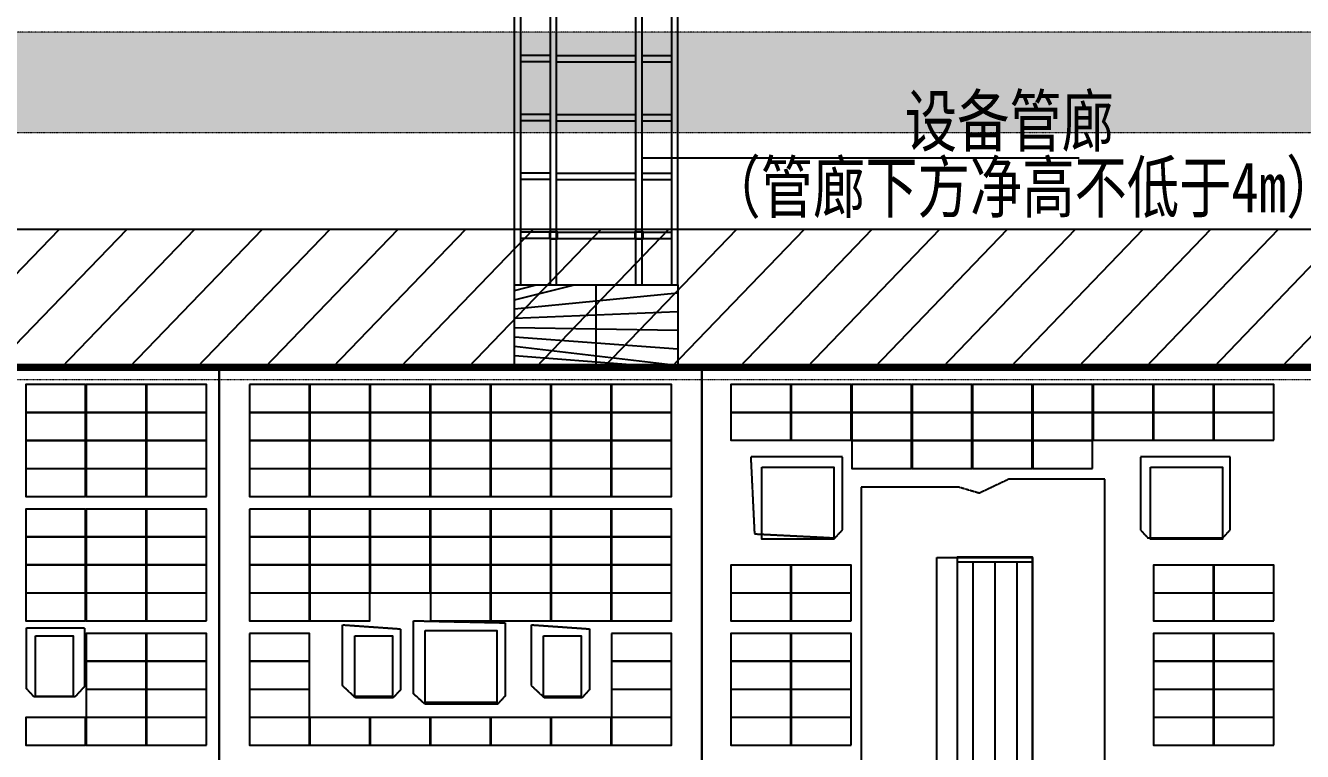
# Model space of a CAD drawing. Header units: metres. Extents: x -330863 to 383137, y -246038 to 314990.
# Drawn here: x 14103 to 64886, y 130583 to 159440 of the extents above; entities that cross this region are included whole.
import ezdxf

# ---------------------------------------------------------------- set-up
doc = ezdxf.new("R2010")
doc.units = ezdxf.units.M
for name, pattern in [('DASHED', [1.524, 1.27, -0.254]), ('DOTE', [2.4200000000000004, 2, -0.2, 0.02, -0.2]), ('HIDDEN', [0.375, 0.25, -0.125])]:
    doc.linetypes.add(name, pattern=pattern)
for name, color, linetype in [('-其他', 7, 'Continuous'), ('-建筑轮廓线', 7, 'Continuous'), ('S市政接口', 7, 'Continuous'), ('单元区域外轮廓', 7, 'ByLayer'), ('屋脊线', 7, 'ByLayer'), ('组件', 7, 'ByLayer'), ('阴影', 8, 'DASHED'), ('障碍物', 7, 'ByLayer')]:
    doc.layers.add(name, color=color, linetype=linetype)
doc.layers.add('DOTE', color=7, linetype='DOTE', lineweight=0)
doc.layers.add('X消防车道', color=6, linetype='HIDDEN', lineweight=18)
pattern_1 = [(32, (-348973.1554494329, -3201592.952627389), (-0.2523740495910638, 0.403882905794498), [])]

# ---------------------------------------------------------------- blocks, each defined once
blk = doc.blocks.new('*U5')
at = {"layer": '单元区域外轮廓', "color": 2}
for points in [[(-88499.99999806286, 145848.7498998642, 10100), (88500.00000193714, 145848.7498962879, 10100), (88499.99999828637, -93851.25008583067, 10100), (64899.99999828637, -93851.25008583067, 10100), (64900.60513652861, -129651.2534892559, 10100), (-82500.00165008008, -129651.2389415502, 10100), (-82500.00164881349, -112951.2501013279, 10100), (-88500.00000186266, -112951.2501013279, 10100), (-88499.99999806286, 145848.7498998642, 10100)], [(-88499.99999806286, 145848.7498998642, 10600), (88500.00000193714, 145848.7498962879, 10600), (88499.99999828637, -93851.25008583067, 10600), (64899.99999828637, -93851.25008583067, 10600), (64900.60513652861, -129651.2534892559, 10600), (-82500.00165008008, -129651.2389415502, 10600), (-82500.00164881349, -112951.2501013279, 10600), (-88500.00000186266, -112951.2501013279, 10600), (-88499.99999806286, 145848.7498998642, 10600)]]:
    blk.add_polyline3d(points, close=True, dxfattribs=at)
at = {"flags": 1}
for tag in ['ground_elevation', 'unit_id', 'unit_name', 'parapet_height', 'is_enable_parapet']:
    blk.add_attdef(tag, (0, 0), '', height=2.5, dxfattribs=at)
blk = doc.blocks.new('*U6')
at = {"layer": '屋脊线', "color": 30}
for p, q in [((21800.28662353754, 145848.7498962879, 8900), (-799.7133763879538, 145848.74989748, 10100)), ((21804.48789536953, -129651.2492358684, 8900), (21800.28662353754, 145848.7498962879, 8900)), ((41000.28662361205, 145848.7498962879, 10100), (21800.28662353754, 145848.7498962879, 8900)), ((41004.48789536953, -129651.2511312961, 10100), (41000.28662361205, 145848.7498962879, 10100)), ((64900.00000149011, 145848.7498962879, 8900), (41000.28662361205, 145848.7498962879, 10100))]:
    blk.add_line(p, q, dxfattribs=at)
at = {"flags": 1}
for tag in ['unit_id', 'unit_name']:
    blk.add_attdef(tag, (0, 0), '', height=2.5, dxfattribs=at)
blk = doc.blocks.new('*U41')
at = {"layer": '障碍物', "color": 1}
blk.add_polyline3d([(50349.99999806284, 138298.7498807907, 10), (54149.99999828636, 138298.7498807907, 10), (54149.99999828636, 59048.74988079071, 10), (50349.99999806284, 59048.74988079071, 10)], close=True, dxfattribs=at)
at = {"flags": 1}
for tag in ['shape', 'height']:
    blk.add_attdef(tag, (0, 0), '', height=2.5, dxfattribs=at)
blk = doc.blocks.new('*U159')
at = {"layer": '障碍物', "color": 1}
blk.add_polyline3d([(14499.99999813736, 135173.7500673532, 10), (15999.99973505735, 135173.7500673532, 10), (15999.99973505735, 132773.7499564886, 10), (14499.99999813736, 132773.7499564886, 10)], close=True, dxfattribs=at)
at = {"flags": 1}
for tag in ['shape', 'height']:
    blk.add_attdef(tag, (0, 0), '', height=2.5, dxfattribs=at)
blk = doc.blocks.new('*U246')
at = {"layer": '障碍物', "color": 1}
blk.add_polyline3d([(27200.00026114285, 135173.7500673532, 10), (28699.99999806285, 135173.7500673532, 10), (28699.99999806285, 132773.7499564886, 10), (27200.00026114285, 132773.7499564886, 10)], close=True, dxfattribs=at)
at = {"flags": 1}
for tag in ['shape', 'height']:
    blk.add_attdef(tag, (0, 0), '', height=2.5, dxfattribs=at)
blk = doc.blocks.new('*U247')
at = {"layer": '障碍物', "color": 1}
blk.add_polyline3d([(34700.00026114285, 135173.7500673532, 10), (36199.99999828637, 135173.7500673532, 10), (36199.99999828637, 132773.7499564886, 10), (34700.00026114285, 132773.7499564886, 10)], close=True, dxfattribs=at)
at = {"flags": 1}
for tag in ['shape', 'height']:
    blk.add_attdef(tag, (0, 0), '', height=2.5, dxfattribs=at)
blk = doc.blocks.new('*U278')
at = {"layer": '障碍物', "color": 1}
blk.add_polyline3d([(29989.86887447536, 135391.6989630461, 10), (32850.37708550692, 135391.6989630461, 10), (32850.37708550692, 132531.190752387, 10), (29989.86887447536, 132531.190752387, 10)], close=True, dxfattribs=at)
at = {"flags": 1}
for tag in ['shape', 'height']:
    blk.add_attdef(tag, (0, 0), '', height=2.5, dxfattribs=at)
blk = doc.blocks.new('*U326')
at = {"layer": '障碍物', "color": 1}
blk.add_polyline3d([(43389.86887440085, 141879.0106272697, 10), (46250.37708535789, 141879.0106272697, 10), (46250.37708535789, 139018.5024166107, 10), (43389.86887440085, 139018.5024166107, 10)], close=True, dxfattribs=at)
at = {"flags": 1}
for tag in ['shape', 'height']:
    blk.add_attdef(tag, (0, 0), '', height=2.5, dxfattribs=at)
blk = doc.blocks.new('*U327')
at = {"layer": '障碍物', "color": 1}
blk.add_polyline3d([(58839.86887447536, 141879.0106272697, 10), (61700.37708558143, 141879.0106272697, 10), (61700.37708558143, 139018.5024166107, 10), (58839.86887447536, 139018.5024166107, 10)], close=True, dxfattribs=at)
at = {"flags": 1}
for tag in ['shape', 'height']:
    blk.add_attdef(tag, (0, 0), '', height=2.5, dxfattribs=at)
blk = doc.blocks.new('*U19')
at = {"layer": '组件', "color": 0}
blk.add_polyline3d([(0, 0, 0), (6.7e-15, 109.6, 0), (-238.1009774266284, 109.6, 11.9366891759911), (-238.1009774266284, 1.46e-14, 11.9366891759911)], close=True, dxfattribs=at)
at = {"flags": 1}
for tag in ['voco', 'vmpo', 'mounting-hole-spacing1', 'mounting-hole-spacing2', 'module-material', 'theme', 'silicon-material', 'userid', 'company-name', 'note', 'name', 'panel-width', 'panel-height', 'panel-length', 'pmax', 'id', 'impo', 'isco']:
    blk.add_attdef(tag, (0, 0), '', height=2.5, dxfattribs=at)
blk = doc.blocks.new('*U17')
at = {"layer": '组件', "color": 0}
blk.add_polyline3d([(0, 0, 0), (6.7e-15, -109.6, 0), (237.9347828191169, -109.6, 14.88620585709026), (237.9347828191169, 1.46e-14, 14.88620585709026)], close=True, dxfattribs=at)
at = {"flags": 1}
for tag in ['voco', 'vmpo', 'mounting-hole-spacing1', 'mounting-hole-spacing2', 'module-material', 'theme', 'silicon-material', 'userid', 'company-name', 'note', 'name', 'panel-width', 'panel-height', 'panel-length', 'pmax', 'id', 'impo', 'isco']:
    blk.add_attdef(tag, (0, 0), '', height=2.5, dxfattribs=at)
blk = doc.blocks.new('*U15')
at = {"layer": '组件', "color": 0}
blk.add_polyline3d([(0, 0, 0), (6.7e-15, 109.6, 0), (-238.0645125553749, 109.6, 12.64309541891256), (-238.0645125553749, 1.46e-14, 12.64309541891256)], close=True, dxfattribs=at)
at = {"flags": 1}
for tag in ['voco', 'vmpo', 'mounting-hole-spacing1', 'mounting-hole-spacing2', 'module-material', 'theme', 'silicon-material', 'userid', 'company-name', 'note', 'name', 'panel-width', 'panel-height', 'panel-length', 'pmax', 'id', 'impo', 'isco']:
    blk.add_attdef(tag, (0, 0), '', height=2.5, dxfattribs=at)
blk = doc.blocks.new('A$C190B4881')
at = {"layer": '-建筑轮廓线'}
h = blk.add_hatch(dxfattribs=at)
h.set_pattern_fill('LINE', color=256, scale=0.5, angle=32)
h.set_pattern_definition(pattern_1)
h.paths.add_polyline_path([(-7.348461901303378, 18.21958376839757), (-10.11990282806801, 16.52205168129876), (-8.461544541700277, 13.81456705601886), (-5.69010361470282, 15.51209914311766)])
h.paths.add_polyline_path([(-10.11990282806801, 16.52205168129876), (-12.89134375553112, 14.82451959373429), (-11.23298546893056, 12.11703496845439), (-8.461544541642068, 13.81456705601886)])
h = blk.add_hatch(dxfattribs=at)
h.set_pattern_fill('LINE', color=256, scale=0.5, angle=32)
h.set_pattern_definition(pattern_1)
h.paths.add_polyline_path([(3.685496660647913, 0.2052177521400154), (0.9140557338832875, -1.492314334958791), (2.572414020251017, -4.199798960238694), (5.343854947248471, -2.502266873139888)])
h.paths.add_polyline_path([(0.9140557338832875, -1.492314334958791), (-1.85738519357983, -3.189846422523258), (-0.1990269069792703, -5.897331047803162), (2.572414020309224, -4.199798960238694)])
for p, q in [((-8.461544541816693, 13.81456705601886), (-10.11990282806801, 16.52205168129876)), ((3.47230889671383, 0.0746383604642489), (-5.903291378465907, 15.38151975169787)), ((3.685496660476918, 0.2052177518840388), (-5.69010361470282, 15.51209914311766)), ((2.470326407521497, -0.5390847786329687), (-6.905273867358596, 14.76779661251954)), ((2.257138644054065, -0.6696641701273621), (-7.118461631122342, 14.63721722110083)), ((-5.886754631799427, 13.10493208352699), (-4.884772142782518, 13.71865522273878)), ((-5.756175240479657, 12.89174432005956), (-4.754192751521705, 13.50546745923523)), ((-0.6422149411519058, -2.445543892215936), (-10.01781521633164, 12.86133749901769)), ((-0.429027177684475, -2.314964500721544), (-9.8046274525679, 12.9919168904364)), ((-8.7861082170054, 11.32905236143842), (-6.099942395383272, 12.9743526920326)), ((-8.655528825627423, 11.11586459797099), (-5.969363004063502, 12.76116492856517)), ((-1.644197430279636, -3.059267031290977), (-11.01979770516306, 12.24761435986697)), ((-1.857385193750824, -3.189846422779236), (-11.23298546893056, 12.11703496845439)), ((-4.737655987940976, 11.22887976352348), (-3.735673498956953, 11.84260290271512)), ((-8.999295980589247, 11.19847296994402), (-10.0012784694557, 10.5847498308244)), ((-4.607076596621205, 11.01569200005605), (-3.605094107696142, 11.62941513921158)), ((-8.868716589269477, 10.98528520647659), (-9.870699078197417, 10.3715620673193)), ((-7.637009573146947, 9.453000041434908), (-4.950843751583031, 11.09830037202909)), ((-7.506430181827179, 9.239812277501816), (-4.820264360263259, 10.88511260856166)), ((-3.515432885127391, 9.233442296052717), (-2.513450396108699, 9.847165435265593)), ((-7.850197336789002, 9.322420649940511), (-8.852179825668287, 8.708697510813028)), ((-3.38485349380762, 9.020254532585287), (-2.382871004847884, 9.63397767176205)), ((-7.719617945469233, 9.109232886473084), (-8.72160043439644, 8.495509747285777)), ((-6.414786470333362, 7.457562573964144), (-3.728620648769443, 9.102862904558325)), ((-6.284207079013593, 7.244374810496712), (-3.598041257449673, 8.889675141090894)), ((-2.29320978208097, 7.238004828116292), (-1.291227292989517, 7.851727967373737)), ((-2.162630390761203, 7.024817064648861), (-1.160647901728702, 7.638540203870197)), ((-6.627974233975416, 7.326983182469749), (-7.629956722843731, 6.713260043348982)), ((-6.497394842655646, 7.113795419002316), (-7.499377331571879, 6.500072279821732)), ((-5.192563367286945, 5.462125106027716), (-2.506397545723022, 7.10742543708756)), ((-5.061983975967175, 5.248937342560285), (-2.375818154403253, 6.894237673154467)), ((-1.070986679267386, 5.242567361111188), (-0.0690041903622402, 5.856290500284982)), ((-0.9404072879476167, 5.029379597178096), (0.0615752011195523, 5.643102736420662)), ((-5.405751130928999, 5.331545714998985), (-6.407733619955651, 4.717822575781233)), ((-5.275171739609228, 5.118357951065894), (-6.277154228476391, 4.504634811915362)), ((-3.970340264473357, 3.466687638556952), (-1.284174442909437, 5.111987969616794)), ((-3.839760873153588, 3.253499875089521), (-1.153595051589668, 4.898800206149363)), ((0.1512364235461994, 3.247129893640424), (1.153218912486014, 3.860853032835453)), ((0.2818158148659697, 3.033942129707331), (1.283798303967807, 3.647665268971135)), ((-4.183528028115413, 3.33610824752822), (-5.185510517131088, 2.722385108317189)), ((-4.052948636795642, 3.122920484060788), (-5.054931125681997, 2.509197344500573)), ((-2.748117161659771, 1.471250171551846), (-0.0619513400958547, 3.11655050214603)), ((-2.617537770340002, 1.258062407618754), (0.0686280512239157, 2.903362738678598)), ((1.373459526592615, 1.251692425703994), (2.375442015605198, 1.865415564943598)), ((1.504038917912386, 1.038504662236565), (2.506021406879582, 1.652227801417899)), ((-2.961304925301826, 1.340670780057455), (-3.963287414306533, 0.7269476408531454)), ((-2.830725533982056, 1.127483016590024), (-3.832708023034681, 0.5137598773258969)), ((-1.525894058613354, -0.524187296384578), (1.160271762950561, 1.121113034209604)), ((-1.395314667293584, -0.7373750598520088), (1.290851154270332, 0.9079252707421732)), ((-1.739081822255409, -0.6547666878789711), (-2.741064311211044, -1.268489827053224)), ((-1.608502430935639, -0.8679544513464021), (-2.610484919939193, -1.481677590580473)), ((2.572414020134599, -4.199798960238694), (0.9140557338832875, -1.492314334958791))]:
    blk.add_line(p, q, dxfattribs=at)
for points in [[(-12.89134375553112, 14.82451959373429), (-7.348461901303378, 18.21958376839757), (-5.69010361470282, 15.51209914311766), (-11.23298546893056, 12.11703496845439)], [(-4.82852519743728, 10.85073589325174), (-4.985220466951155, 11.10656120931952), (-4.729395150766956, 11.2632564788334), (-4.572699881253081, 11.00743116276561)], [(-4.825220862614238, 10.86448657909631), (-4.971469781048377, 11.10325687449648), (-4.732699485589995, 11.24950579298883), (-4.586450567155858, 11.01073549758866)], [(-7.727878782643252, 9.074856171163164), (-7.884574052157129, 9.330681487230947), (-7.628748735972927, 9.487376756744826), (-7.472053466459052, 9.23155144067704)], [(-7.72457444782021, 9.088606857007736), (-7.87082336625435, 9.327377152407909), (-7.632053070795969, 9.473626070900256), (-7.48580415236183, 9.234855775500083)], [(1.282590317096311, 0.8735485554322551), (1.125895047349606, 1.1293738719657), (1.381720363533806, 1.286069141479571), (1.538415633280512, 1.03024382494613)], [(1.285894651686523, 0.8872992417424868), (1.139645733485215, 1.126069536676997), (1.378416028943594, 1.272318455169344), (1.524664947144898, 1.033548160234833)], [(-1.85738519357983, -3.189846422523258), (3.685496660647913, 0.2052177521400154), (5.343854947248471, -2.502266873139888), (-0.1990269069792703, -5.897331047803162)], [(-1.616763268109659, -0.9023311666563198), (-1.77345853785636, -0.6465058501228738), (-1.517633221672165, -0.4898105806089986), (-1.360937951925458, -0.745635897142445)], [(-1.613458933519448, -0.8885804803460882), (-1.759707851720756, -0.6498101854115772), (-1.520937556262373, -0.5035612669192302), (-1.374688638061067, -0.7423315618537414)]]:
    blk.add_lwpolyline(points, close=True, dxfattribs=at)

msp = doc.modelspace()

# ---------------------------------------------------------------- hatches: boundary and pattern name
at = {"layer": '-其他'}
h = msp.add_hatch(dxfattribs=at)
h.set_pattern_fill('ANSI31', color=256, scale=1199.999999999999, angle=-8.425099e-10)
h.set_pattern_definition([(44.9999999991575, (-495701042.8302665, -3200636676.18242), (-1347.038418140563, 1347.038418180179), [])])
edge = h.paths.add_edge_path()
edge.add_line((104528.7227559043, 145851.2500959262), (-88499.99851645902, 145851.2500991858))
edge.add_line((-88499.99851645902, 145851.2500991858), (-88499.9985170411, 104651.2501003966))
edge.add_line((-88499.9985170411, 104651.2501003966), (-93573.66250199033, 104651.2501003966))
edge.add_line((-93573.66250199033, 104651.2501003966), (-98618.78283635945, 104651.2501003966))
edge.add_line((-98618.78283635945, 104651.2501003966), (-104499.99851675, 104651.2501003966))
edge.add_line((-104499.99851675, 104651.2501003966), (-104499.9985162844, 151351.2500991858))
edge.add_line((-104499.9985162844, 151351.2500991858), (104000.0015184074, 151351.2500959262))
edge.add_line((104000.0015184074, 151351.2500959262), (104000.0015181745, 145851.2500959262))
at = {"layer": 'X消防车道'}
h = msp.add_hatch(dxfattribs=at)
h.set_pattern_fill('DOTS', color=8, scale=1000, angle=-31.48783798076735)
h.set_pattern_definition([(328.5121620192327, (-1970228605.701966, -2547630934.377606), (1506.050284478311, 939.1527315207007), [0, -1587.499999999999])])
h.paths.add_polyline_path([(-93210.31932864338, -143669.9816289544, 0.388696347810305), (-80260.50890044775, -155528.7499007024), (-29868.25021682074, -155528.749902565, 0.0729934230257984), (-27282.11924788542, -155149.1864708438), (-24812.54212517292, -154408.3133338205, -0.0729934230209538), (-22226.41115623759, -154028.7499007024), (83399.93261551949, -154028.749902565, -0.414215405250258), (92399.99996935017, -163028.7391755916), (92400.01187910326, -173021.7107695714), (96400.0120633305, -173176.2576506659), (96399.99996935017, -163028.7344095483, 0.4142203272388091), (83399.6842201473, -150028.7499058246), (-22813.48650954664, -150028.749903962, 0.0729934230411844), (-25399.61747935508, -150408.3133356832), (-27869.19458594406, -151149.1864689812, -0.0729934230362219), (-30455.32555586891, -151528.7499007024), (-80260.50890015671, -151528.7499007024, -0.3886976849728412), (-89225.76594498008, -143318.7917464599), (-114666.7633144511, 145381.2082974985, -0.4401982675162612), (-105701.5062695695, 155171.2501437217), (85999.68118983321, 155171.2501404621, -0.414210992521494), (94999.68118930935, 146171.3291063718, -0.1414481113697162), (96999.68118965859, 153099.4533711858, 0.2576703992202549), (85999.5199388382, 159171.2501390651), (-105701.6028190823, 159171.2501441874, 0.4401960510058327), (-118651.3220010651, 145030.0785886869)])

# ---------------------------------------------------------------- linework, layer by layer
at = {"layer": '-建筑轮廓线'}
for p, q in [((54150.00148373889, 138101.2500973232, 10100), (51150.00148373889, 138101.2500973232, 10100)), ((51775.00148373889, 138101.2500973232, 10100), (51775.00148251652, 59251.25009723007, 10100)), ((52650.00148373888, 138101.2500973232, 10100), (52650.00148245832, 59251.25009723007, 10100)), ((53525.00148373889, 138101.2500973232, 10100), (53525.0014823419, 59251.25009723007, 10100))]:
    msp.add_line(p, q, dxfattribs=at)
at = {"layer": '-建筑轮廓线', "elevation": 10100}
msp.add_lwpolyline([(104528.7227559043, 145851.2500959262), (-88499.99851645902, 145851.2500991858), (-88499.9985170411, 104651.2501003966), (-93573.66250199033, 104651.2501003966), (-98618.78283635945, 104651.2501003966), (-104499.99851675, 104651.2501003966), (-104499.9985162844, 151351.2500991858), (104000.0015184074, 151351.2500959262), (104000.0015181745, 145851.2500959262)], dxfattribs=at)
at = {"layer": '-建筑轮廓线', "const_width": 300, "elevation": 10100}
msp.add_lwpolyline([(88500.00148354098, 145851.2500959262), (-88499.99851645902, 145851.2500991858), (-88499.99852024252, -112948.7499006279), (-82499.99852018431, -112948.7499006279), (-82499.99852035893, -129748.7499009073), (-82799.99852034729, -129748.7499009073), (-82799.9985204637, -145848.7499005347), (65100.00147932674, -145848.7499023974), (65100.00147955958, -129748.7499027699), (64800.00147962942, -129748.7499027699), (64800.00148032791, -93848.74988470227), (88500.00148004852, -93848.74988563359)], close=True, dxfattribs=at)
at = {"layer": '-建筑轮廓线', "elevation": 10100}
msp.add_lwpolyline([(51150.00148251652, 59051.25009750947), (54150.00148251652, 59051.25009750947), (54150.00148391351, 138301.2500984408), (51150.00148373889, 138301.2500984408)], close=True, dxfattribs=at)
at = {"layer": 'DOTE', "ltscale": 0.0015}
msp.add_line((88000.00148616033, 145351.2500959262, 10100), (-87999.99851383967, 145351.2500973232, 10100), dxfattribs=at)
at = {"layer": 'S市政接口'}
msp.add_line((38625.00148423947, 154181.5924990736, 10100), (55999.04633121565, 154181.5925004706, 10100), dxfattribs=at)
at = {"layer": 'X消防车道', "color": 8, "ltscale": 0.01}
for p, q in [((111441.9339113543, 159171.2501390651, 10100), (-145173.9487894787, 159171.2501441874, 10100)), ((85999.68118965859, 155171.2501404621, 10100), (-105701.5062694531, 155171.2501437217, 10100))]:
    msp.add_line(p, q, dxfattribs=at)
at = {"layer": '单元区域外轮廓', "elevation": 10100}
msp.add_lwpolyline([(-88499.99999807682, 145848.749899473), (88500.00000192318, 145848.7498962134), (88499.99999825611, -93851.25008581208), (64899.99999822117, -93851.25008581208), (64900.60513641452, -129651.2534896098), (-82500.00165018484, -129651.2389414198), (-82500.0016488461, -112951.250101272), (-88500.00000186032, -112951.250101272), (-88499.99999807682, 145848.749899473)], dxfattribs=at)
at = {"layer": '屋脊线', "color": 30, "elevation": 8900}
msp.add_lwpolyline([(21800.28662353521, 145848.7498962134), (21804.48789533926, -129651.2492357939)], dxfattribs=at)
at = {"layer": '屋脊线', "color": 2, "elevation": 10100}
msp.add_lwpolyline([(41000.28662354685, 145848.7498962134), (41004.4878953509, -129651.251131501)], dxfattribs=at)
at = {"layer": '阴影', "linetype": 'DASHED'}
for points in [[(46593.5009765625, 139394.130859375, 9820.166015625), (46593.49609374999, 142300.01953125, 9820.166015625), (42943.076171875, 142299.970703125, 10003.45275878906), (43092.08007812499, 139232.646484375, 9995.971069335938), (46295.50781249999, 139071.25, 9835.127563476562), (46593.5009765625, 139394.130859375, 9820.166015625)], [(62014.6630859375, 139394.326171875, 9045.872192382812), (62014.6533203125, 142300.224609375, 9045.872192382812), (58438.7353515625, 142300.17578125, 9225.418701171877), (58438.740234375, 139394.287109375, 9225.418701171877), (58736.7333984375, 139071.40625, 9210.456542968748), (61716.669921875, 139071.4453125, 9060.834350585938), (62014.6630859375, 139394.326171875, 9045.872192382812)], [(57023.4619140625, 62065.29296874999, 9296.479492187498), (57023.26660156249, 141412.24609375, 9296.489257812502), (53223.84765625, 141412.197265625, 9487.257080078123), (52031.8798828125, 140847.1484375, 9547.105712890623), (51212.3974609375, 141089.287109375, 9588.251953125), (47338.4814453125, 141089.23828125, 9782.760009765623), (47338.6572265625, 61823.046875, 9782.767333984377), (50244.1162109375, 59078.59375, 9636.868896484379), (54118.0322265625, 59078.6474609375, 9442.36083984375), (57023.4619140625, 62065.29296874999, 9296.479492187498)], [(26709.38232421875, 135616.42578125, 9207.808227539062), (29014.82421875, 135455.01953125, 9351.898193359377), (29014.86083984375, 133033.447265625, 9351.898193359377), (28717.39013671875, 132710.56640625, 9333.306274414062), (27230.009765625, 132710.546875, 9240.344848632814), (26709.4189453125, 133194.853515625, 9207.808227539062), (26709.38232421875, 135616.42578125, 9207.808227539062)], [(29535.40283203125, 135777.91015625, 9384.434814453123), (33179.4873046875, 135697.24609375, 9612.189941406248), (33179.53369140625, 132791.357421875, 9612.189941406248), (32882.06298828125, 132468.4765625, 9593.598022460938), (29981.669921875, 132468.427734375, 9412.323608398438), (29535.44677734375, 132872.021484375, 9384.434814453123), (29535.40283203125, 135777.91015625, 9384.434814453123)], [(34220.65673828125, 135616.54296875, 9677.263183593752), (36526.10107421875, 135455.146484375, 9821.353149414062), (36526.1376953125, 133033.57421875, 9821.353149414062), (36228.6669921875, 132710.693359375, 9802.761230468752), (34741.2841796875, 132710.6640625, 9709.7998046875), (34220.693359375, 133194.970703125, 9677.263183593752), (34220.65673828125, 135616.54296875, 9677.263183593752)], [(14140.15502929687, 135502.392578125, 9307.740478515623), (16445.6787109375, 135502.431640625, 9185.323486328123), (16445.71533203125, 133161.572265625, 9185.323486328123), (16073.8623046875, 132757.96875, 9205.068359375002), (14437.68432617187, 132757.94921875, 9291.945190429688), (14140.19287109375, 133080.8203125, 9307.740478515623), (14140.15502929687, 135502.392578125, 9307.740478515623)]]:
    msp.add_polyline3d(points, close=True, dxfattribs=at)
at = {"layer": '障碍物'}
for points, elevation in [([(43389.86887433799, 141879.0106272139), (46250.37708535325, 141879.0106272139), (46250.37708535325, 139018.5024162568), (43389.86887433799, 139018.5024162568)], 10300), ([(58839.86887446605, 141879.0106272139), (61700.37708553951, 141879.0106272139), (61700.37708553951, 139018.5024162568), (58839.86887446605, 139018.5024162568)], 10300), ([(50349.99999805819, 138298.7498805672), (54149.99999822117, 138298.7498805672), (54149.99999822117, 59048.74988056719), (50349.99999805819, 59048.74988056719)], 11657), ([(29989.86887443112, 135391.6989636421), (32850.37708544638, 135391.6989636421), (32850.37708544638, 132531.1907522194), (29989.86887443112, 132531.1907522194)], 10300)]:
    msp.add_lwpolyline(points, close=True, dxfattribs=dict(at, elevation=elevation))
at = {"layer": '障碍物', "color": 4, "elevation": 10300}
for points in [[(14499.99999813968, 135173.7500672974), (15999.99973504105, 135173.7500672974), (15999.99973504105, 132773.7499560974), (14499.99999813968, 132773.7499560974)], [(27200.00026113354, 135173.7500672974), (28699.99999803491, 135173.7500672974), (28699.99999803491, 132773.7499560974), (27200.00026113354, 132773.7499560974)], [(34700.00026113354, 135173.7500672974), (36199.99999820953, 135173.7500672974), (36199.99999820953, 132773.7499560974), (34700.00026113354, 132773.7499560974)]]:
    msp.add_lwpolyline(points, close=True, dxfattribs=at)

# ---------------------------------------------------------------- block references
at = {"xscale": 1000, "yscale": 1000, "zscale": 1000, "rotation": 328.5121620192327}
msp.add_blockref('A$C190B4881', (36800.00148411142, 150876.2501186505, 10100), dxfattribs=at)
at = {"layer": '单元区域外轮廓'}
msp.add_blockref('*U5', (0, 0), dxfattribs=at)
at = {"layer": '屋脊线'}
msp.add_blockref('*U6', (0, 0), dxfattribs=at)
at = {"layer": '组件', "color": 5, "xscale": 10, "yscale": 10, "zscale": 10}
for name, p in [('*U15', (16493.95652240001, 144068.7499999956, 9281.75619298573)), ('*U15', (18894.57350460001, 144068.7499999956, 9154.28980454991)), ('*U15', (21295.19048680002, 144068.7499999956, 9026.823416114094)), ('*U17', (23014.79941023997, 145164.6999999938, 9075.906397199558)), ('*U17', (25414.10830039998, 145164.6999999938, 9225.863202833974)), ('*U17', (27813.41719056, 145164.6999999938, 9375.820008468396)), ('*U17', (30212.72608072001, 145164.6999999938, 9525.776814102817)), ('*U17', (32612.03497088001, 145164.6999999938, 9675.733619737235)), ('*U17', (35011.34386104002, 145164.6999999938, 9825.690425371655)), ('*U17', (37410.65275120003, 145164.6999999938, 9975.64723100607)), ('*U19', (44537.01644615997, 144068.699999996, 10022.60856561227)), ('*U19', (46938.00105619998, 144068.699999996, 9902.055591335627)), ('*U19', (49338.98566623998, 144068.699999996, 9781.502617058977)), ('*U19', (51739.97027627999, 144068.699999996, 9660.94964278233)), ('*U19', (54140.95488632, 144068.699999996, 9540.39666850568)), ('*U19', (56541.93949636, 144068.699999996, 9419.843694229035)), ('*U19', (58942.92410640002, 144068.699999996, 9299.290719952383)), ('*U19', (61343.90871644002, 144068.699999996, 9178.737745675737)), ('*U19', (63744.89332648002, 144068.699999996, 9058.184771399086)), ('*U15', (16493.95652240001, 142952.7499999955, 9281.75619298573)), ('*U15', (18894.57350460001, 142952.7499999955, 9154.28980454991)), ('*U15', (21295.19048680002, 142952.7499999955, 9026.823416114094)), ('*U17', (23014.79941023997, 144048.6999999937, 9075.906397199558)), ('*U17', (25414.10830039998, 144048.6999999937, 9225.863202833974)), ('*U17', (27813.41719056, 144048.6999999937, 9375.820008468396)), ('*U17', (30212.72608072001, 144048.6999999937, 9525.776814102817)), ('*U17', (32612.03497088001, 144048.6999999937, 9675.733619737235)), ('*U17', (35011.34386104002, 144048.6999999937, 9825.690425371655)), ('*U17', (37410.65275120003, 144048.6999999937, 9975.64723100607)), ('*U19', (44537.01644615997, 142952.699999996, 10022.60856561227)), ('*U19', (46938.00105619998, 142952.699999996, 9902.055591335627)), ('*U19', (49338.98566623998, 142952.699999996, 9781.502617058977)), ('*U19', (51739.97027627999, 142952.699999996, 9660.94964278233)), ('*U19', (54140.95488632, 142952.699999996, 9540.39666850568)), ('*U19', (56541.93949636, 142952.699999996, 9419.843694229035)), ('*U19', (58942.92410640002, 142952.699999996, 9299.290719952383)), ('*U19', (61343.90871644002, 142952.699999996, 9178.737745675737)), ('*U19', (63744.89332648002, 142952.699999996, 9058.184771399086)), ('*U15', (16493.95652240001, 141836.7499999955, 9281.75619298573)), ('*U15', (18894.57350460001, 141836.7499999955, 9154.28980454991)), ('*U15', (21295.19048680002, 141836.7499999955, 9026.823416114094)), ('*U17', (23014.79941023997, 142932.6999999938, 9075.906397199558)), ('*U17', (25414.10830039998, 142932.6999999938, 9225.863202833974)), ('*U17', (27813.41719056, 142932.6999999938, 9375.820008468396)), ('*U17', (30212.72608072001, 142932.6999999938, 9525.776814102817)), ('*U17', (32612.03497088001, 142932.6999999938, 9675.733619737235)), ('*U17', (35011.34386104002, 142932.6999999938, 9825.690425371655)), ('*U17', (37410.65275120003, 142932.6999999938, 9975.64723100607)), ('*U19', (49338.98566623998, 141836.699999996, 9781.502617058977)), ('*U19', (51739.97027627999, 141836.699999996, 9660.94964278233)), ('*U19', (54140.95488632, 141836.699999996, 9540.39666850568)), ('*U19', (56541.93949636, 141836.699999996, 9419.843694229035)), ('*U15', (16493.95652240001, 140720.7499999955, 9281.75619298573)), ('*U15', (18894.57350460001, 140720.7499999955, 9154.28980454991)), ('*U15', (21295.19048680002, 140720.7499999955, 9026.823416114094)), ('*U17', (23014.79941023997, 141816.6999999938, 9075.906397199558)), ('*U17', (25414.10830039998, 141816.6999999938, 9225.863202833974)), ('*U17', (27813.41719056, 141816.6999999938, 9375.820008468396)), ('*U17', (30212.72608072001, 141816.6999999938, 9525.776814102817)), ('*U17', (32612.03497088001, 141816.6999999938, 9675.733619737235)), ('*U17', (35011.34386104002, 141816.6999999938, 9825.690425371655)), ('*U17', (37410.65275120003, 141816.6999999938, 9975.64723100607)), ('*U15', (16493.95652240001, 139124.7499999957, 9281.76019621476)), ('*U15', (18894.57350460001, 139124.7499999957, 9154.293807778946)), ('*U15', (21295.19048680002, 139124.7499999957, 9026.827419343124)), ('*U17', (23014.79941023997, 140220.699999994, 9075.901685065257)), ('*U17', (25414.10830039998, 140220.699999994, 9225.858490699677)), ('*U17', (27813.41719056, 140220.699999994, 9375.815296334094)), ('*U17', (30212.72608072001, 140220.699999994, 9525.77210196851)), ('*U17', (32612.03497088001, 140220.699999994, 9675.728907602932)), ('*U17', (35011.34386104002, 140220.699999994, 9825.685713237348)), ('*U17', (37410.65275120003, 140220.699999994, 9975.642518871771)), ('*U15', (16493.95652240001, 138008.7499999957, 9281.76019621476)), ('*U15', (18894.57350460001, 138008.7499999957, 9154.293807778946)), ('*U15', (21295.19048680002, 138008.7499999957, 9026.827419343124)), ('*U17', (23014.79941023997, 139104.699999994, 9075.901685065257)), ('*U17', (25414.10830039998, 139104.699999994, 9225.858490699677)), ('*U17', (27813.41719056, 139104.699999994, 9375.815296334094)), ('*U17', (30212.72608072001, 139104.699999994, 9525.77210196851)), ('*U17', (32612.03497088001, 139104.699999994, 9675.728907602932)), ('*U17', (35011.34386104002, 139104.699999994, 9825.685713237348)), ('*U17', (37410.65275120003, 139104.699999994, 9975.642518871771)), ('*U15', (16493.95652240001, 136892.7499999957, 9281.76019621476)), ('*U15', (18894.57350460001, 136892.7499999957, 9154.293807778946)), ('*U15', (21295.19048680002, 136892.7499999957, 9026.827419343124)), ('*U17', (23014.79941023997, 137988.699999994, 9075.901685065257)), ('*U17', (25414.10830039998, 137988.699999994, 9225.858490699677)), ('*U17', (27813.41719056, 137988.699999994, 9375.815296334094)), ('*U17', (30212.72608072001, 137988.699999994, 9525.77210196851)), ('*U17', (32612.03497088001, 137988.699999994, 9675.728907602932)), ('*U17', (35011.34386104002, 137988.699999994, 9825.685713237348)), ('*U17', (37410.65275120003, 137988.699999994, 9975.642518871771)), ('*U19', (44537.01644615997, 136892.6999999962, 10022.61235113785)), ('*U19', (46938.00105619998, 136892.6999999962, 9902.059376861209)), ('*U19', (61343.90871644002, 136892.6999999962, 9178.741531201318)), ('*U19', (63744.89332648002, 136892.6999999962, 9058.188556924668)), ('*U15', (16493.95652240001, 135776.7499999957, 9281.76019621476)), ('*U15', (18894.57350460001, 135776.7499999957, 9154.293807778946)), ('*U15', (21295.19048680002, 135776.7499999957, 9026.827419343124)), ('*U17', (23014.79941023997, 136872.699999994, 9075.901685065257)), ('*U17', (25414.10830039998, 136872.699999994, 9225.858490699677)), ('*U17', (30212.72608072001, 136872.699999994, 9525.77210196851)), ('*U17', (32612.03497088001, 136872.699999994, 9675.728907602932)), ('*U17', (35011.34386104002, 136872.699999994, 9825.685713237348)), ('*U17', (37410.65275120003, 136872.699999994, 9975.642518871771)), ('*U19', (44537.01644615997, 135776.6999999961, 10022.61235113785)), ('*U19', (46938.00105619998, 135776.6999999961, 9902.059376861209)), ('*U19', (61343.90871644002, 135776.6999999961, 9178.741531201318)), ('*U19', (63744.89332648002, 135776.6999999961, 9058.188556924668)), ('*U15', (18894.57350460001, 134180.7499999958, 9154.297811007975)), ('*U15', (21295.19048680002, 134180.7499999958, 9026.831422572155)), ('*U17', (23014.79941023997, 135276.6999999942, 9075.896972930956)), ('*U17', (37410.65275120003, 135276.6999999942, 9975.637806737466)), ('*U19', (44537.01644615997, 134180.6999999963, 10022.61613666344)), ('*U19', (46938.00105619998, 134180.6999999963, 9902.063162386788)), ('*U19', (61343.90871644002, 134180.6999999963, 9178.745316726896)), ('*U19', (63744.89332648002, 134180.6999999963, 9058.192342450247)), ('*U15', (18894.57350460001, 133064.7499999958, 9154.297811007975)), ('*U15', (21295.19048680002, 133064.7499999958, 9026.831422572155)), ('*U17', (23014.79941023997, 134160.6999999942, 9075.896972930956)), ('*U17', (37410.65275120003, 134160.6999999942, 9975.637806737466)), ('*U19', (44537.01644615997, 133064.6999999963, 10022.61613666344)), ('*U19', (46938.00105619998, 133064.6999999963, 9902.063162386788)), ('*U19', (61343.90871644002, 133064.6999999963, 9178.745316726896)), ('*U19', (63744.89332648002, 133064.6999999963, 9058.192342450247)), ('*U15', (18894.57350460001, 131948.7499999959, 9154.297811007975)), ('*U15', (21295.19048680002, 131948.7499999959, 9026.831422572155)), ('*U17', (23014.79941023997, 133044.6999999942, 9075.896972930956)), ('*U17', (37410.65275120003, 133044.6999999942, 9975.637806737466)), ('*U19', (44537.01644615997, 131948.6999999963, 10022.61613666344)), ('*U19', (46938.00105619998, 131948.6999999963, 9902.063162386788)), ('*U19', (61343.90871644002, 131948.6999999963, 9178.745316726896)), ('*U19', (63744.89332648002, 131948.6999999963, 9058.192342450247)), ('*U15', (16493.95652240001, 130832.7499999959, 9281.764199443793)), ('*U15', (18894.57350460001, 130832.7499999959, 9154.297811007975)), ('*U15', (21295.19048680002, 130832.7499999959, 9026.831422572155)), ('*U17', (23014.79941023997, 131928.6999999942, 9075.896972930956)), ('*U17', (25414.10830039998, 131928.6999999942, 9225.853778565372)), ('*U17', (27813.41719056, 131928.6999999942, 9375.810584199793)), ('*U17', (30212.72608072001, 131928.6999999942, 9525.767389834211)), ('*U17', (32612.03497088001, 131928.6999999942, 9675.724195468625)), ('*U17', (35011.34386104002, 131928.6999999942, 9825.681001103047)), ('*U17', (37410.65275120003, 131928.6999999942, 9975.637806737466)), ('*U19', (44537.01644615997, 130832.6999999963, 10022.61613666344)), ('*U19', (46938.00105619998, 130832.6999999963, 9902.063162386788)), ('*U19', (61343.90871644002, 130832.6999999963, 9178.745316726896)), ('*U19', (63744.89332648002, 130832.6999999963, 9058.192342450247))]:
    msp.add_blockref(name, p, dxfattribs=at)
at = {"layer": '障碍物'}
for name in ['*U326', '*U327', '*U41', '*U159', '*U246', '*U278', '*U247']:
    msp.add_blockref(name, (0, 0), dxfattribs=at)

# ---------------------------------------------------------------- texts
at = {"layer": 'S市政接口', "width": 0.8}
for s, p in [('设备管廊', (49071.58729573945, 154646.9533840939, 10100)), ('（管廊下方净高不低于4m）', (41259.74281493341, 152016.1121424101, 10100))]:
    msp.add_text(s, height=2000, dxfattribs=at).set_placement(p)

doc.saveas('drawing.dxf')
